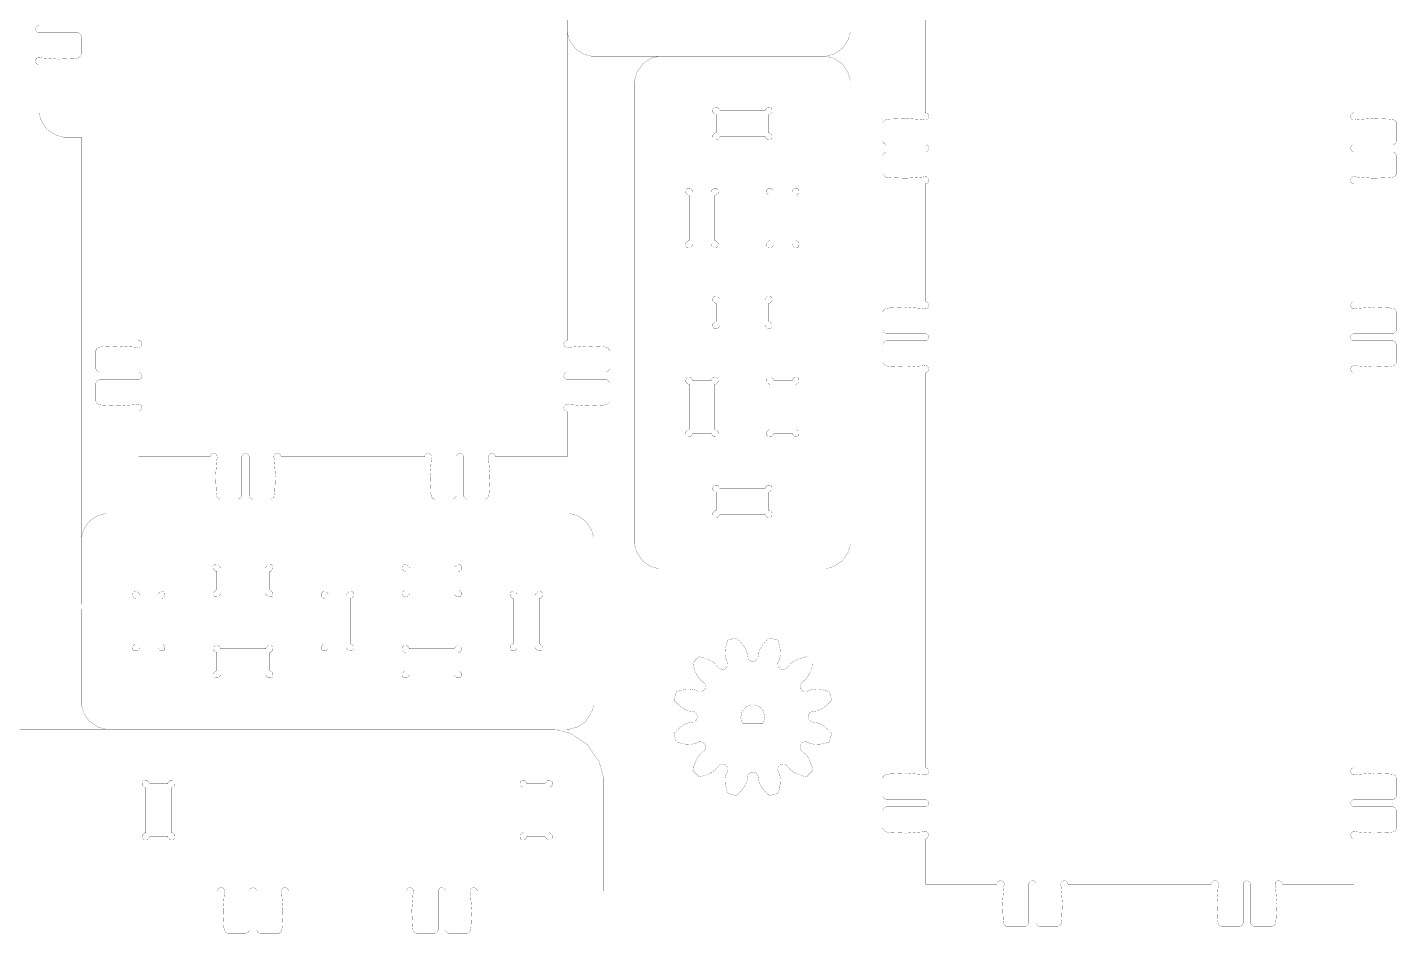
# Model space of a CAD drawing. Extents: x 0.1 to 11.9, y 0.1 to 11.9.
# Drawn here: x 5.56 to 11.91, y 0.1 to 4.3 of the extents above; entities that cross this region are included whole.
import ezdxf

# ---------------------------------------------------------------- set-up
doc = ezdxf.new("R2010")
doc.units = 0
doc.layers.get('0').update_dxf_attribs({"linetype": 'CONTINUOUS'})

msp = doc.modelspace()

# ---------------------------------------------------------------- linework, layer by layer
at = {"color": 1}
for points, const_width in [([(7.06586, 7.17264), (7.06586, 2.30496)], 0.00084), ([(10.7139, 7.17165), (10.7139, 0.325142)], 0.00084), ([(6.07178, 6.63325), (6.07178, 2.84429)], 0.00084), ([(8.05994, 6.63325), (8.05994, 2.84429)], 0.00084), ([(9.71978, 6.63226), (9.71978, 3.89903)], 0.00084), ([(11.708, 6.63226), (11.708, 3.89903)], 0.00084), ([(9.37244, 4.28651), (9.37244, 6.41151)], 0.00084), ([(5.61117, 4.27001), (5.60801, 4.27001), (5.59858, 4.27528), (5.5944, 4.28678), (5.59858, 4.29829), (5.60801, 4.3035), (5.61117, 4.3035)], 0.00084), ([(5.78836, 4.27001), (5.61117, 4.27001)], 0.00084), ([(5.78836, 4.27001), (5.79183, 4.27001), (5.80225, 4.26426), (5.808, 4.25385), (5.808, 4.25032)], 0.00084), ([(8.05994, 4.28651), (8.05994, 4.27436), (8.06976, 4.2379), (8.09657, 4.19814), (8.13629, 4.17139), (8.17275, 4.16151), (8.18494, 4.16151)], 0.00084), ([(9.24744, 4.16151), (9.2596, 4.16151), (9.29611, 4.17139), (9.33583, 4.19814), (9.36263, 4.2379), (9.37244, 4.27436), (9.37244, 4.28651)], 0.00084), ([(5.808, 4.17285), (5.808, 4.25032)], 0.00084), ([(5.61117, 4.1224), (5.60801, 4.1224), (5.59858, 4.12765), (5.5944, 4.13917), (5.59858, 4.15067), (5.60801, 4.15587), (5.61117, 4.15587)], 0.00084), ([(5.7909, 4.15332), (5.77599, 4.15136), (5.70096, 4.14806), (5.62603, 4.15349), (5.61117, 4.15587)], 0.00084), ([(5.808, 4.17285), (5.808, 4.16965), (5.80311, 4.15989), (5.79335, 4.15365), (5.7909, 4.15332)], 0.00084), ([(9.24744, 4.16151), (8.18494, 4.16151)], 0.00084), ([(8.49744, 4.16151), (8.48525, 4.16151), (8.44879, 4.15175), (8.40907, 4.12494), (8.38226, 4.08524), (8.37244, 4.04872), (8.37244, 4.03651)], 0.00084), ([(9.37244, 4.03651), (9.37244, 4.04872), (9.36263, 4.08524), (9.33583, 4.12494), (9.29611, 4.15175), (9.2596, 4.16151), (9.24744, 4.16151)], 0.00084), ([(5.61117, 4.1224), (5.61117, 3.91174)], 0.00084), ([(8.37244, 1.91151), (8.37244, 4.03651)], 0.00084), ([(9.37244, 1.91151), (9.37244, 4.03651)], 0.00084), ([(5.73617, 3.78674), (5.72396, 3.78674), (5.6875, 3.7966), (5.64779, 3.82335), (5.62099, 3.86312), (5.61117, 3.89958), (5.61117, 3.91174)], 0.00084), ([(8.76714, 3.90858), (8.76714, 3.91249), (8.75678, 3.92404), (8.74121, 3.92307), (8.73861, 3.92042), (8.73594, 3.91781), (8.73497, 3.90218), (8.74653, 3.89182), (8.75043, 3.89182)], 0.00084), ([(8.75043, 3.89182), (8.75043, 3.80621)], 0.00084), ([(8.97781, 3.90858), (8.76714, 3.90858)], 0.00084), ([(8.99451, 3.89182), (8.99838, 3.89182), (9.00993, 3.90218), (9.00896, 3.91781), (9.00635, 3.92042), (9.00369, 3.92307), (8.98813, 3.92404), (8.97781, 3.91249), (8.97781, 3.90858)], 0.00084), ([(8.99451, 3.89182), (8.99451, 3.80621)], 0.00084), ([(9.71978, 3.86556), (9.70486, 3.86794), (9.62993, 3.87337), (9.5549, 3.87007), (9.53999, 3.86806)], 0.00084), ([(9.71978, 3.86556), (9.72288, 3.86556), (9.73232, 3.87082), (9.73649, 3.88232), (9.73232, 3.89382), (9.72288, 3.89903), (9.71978, 3.89903)], 0.00084), ([(11.708, 3.86556), (11.7048, 3.86556), (11.6954, 3.87082), (11.6912, 3.88232), (11.6954, 3.89382), (11.7048, 3.89903), (11.708, 3.89903)], 0.00084), ([(11.708, 3.86556), (11.7228, 3.86794), (11.7977, 3.87337), (11.8727, 3.87007), (11.8877, 3.86806)], 0.00084), ([(9.53999, 3.86806), (9.53754, 3.86774), (9.52778, 3.86154), (9.52289, 3.85183), (9.52289, 3.84858)], 0.00084), ([(9.52289, 3.77106), (9.52289, 3.84858)], 0.00084), ([(11.8877, 3.86806), (11.8901, 3.86774), (11.8999, 3.86154), (11.9048, 3.85183), (11.9048, 3.84858)], 0.00084), ([(11.9048, 3.77106), (11.9048, 3.84858)], 0.00084), ([(5.73617, 3.78674), (5.808, 3.78674)], 0.00084), ([(5.808, 1.62153), (5.808, 3.78674)], 0.00084), ([(8.75043, 3.80621), (8.74653, 3.80621), (8.73497, 3.7959), (8.73594, 3.78028), (8.73861, 3.77761), (8.74121, 3.77501), (8.75678, 3.77403), (8.76714, 3.7856), (8.76714, 3.78944)], 0.00084), ([(8.97781, 3.78944), (8.76714, 3.78944)], 0.00084), ([(8.97781, 3.78944), (8.97781, 3.7856), (8.98813, 3.77403), (9.00369, 3.77501), (9.00635, 3.77761), (9.00896, 3.78028), (9.00993, 3.7959), (8.99838, 3.80621), (8.99451, 3.80621)], 0.00084), ([(9.52289, 3.77106), (9.52289, 3.76758), (9.52865, 3.75717), (9.53907, 3.75142), (9.54258, 3.75142)], 0.00084), ([(9.71978, 3.75142), (9.54258, 3.75142)], 0.00084), ([(9.71978, 3.71793), (9.72288, 3.71793), (9.73226, 3.72319), (9.73643, 3.73469), (9.73226, 3.74621), (9.72288, 3.75142), (9.71978, 3.75142)], 0.00084), ([(11.708, 3.71793), (11.7048, 3.71793), (11.6954, 3.72319), (11.6912, 3.73469), (11.6954, 3.74621), (11.7048, 3.75142), (11.708, 3.75142)], 0.00084), ([(11.708, 3.75142), (11.8851, 3.75142)], 0.00084), ([(11.9048, 3.77106), (11.9048, 3.76758), (11.899, 3.75717), (11.8886, 3.75142), (11.8851, 3.75142)], 0.00084), ([(9.54258, 3.71793), (9.53907, 3.71793), (9.52865, 3.71218), (9.52289, 3.70176), (9.52289, 3.69824)], 0.00084), ([(9.52289, 3.69824), (9.52289, 3.62076)], 0.00084), ([(9.71978, 3.71793), (9.54258, 3.71793)], 0.00084), ([(11.708, 3.71793), (11.8851, 3.71793)], 0.00084), ([(11.8851, 3.71793), (11.8886, 3.71793), (11.899, 3.71218), (11.9048, 3.70176), (11.9048, 3.69824)], 0.00084), ([(11.9048, 3.69824), (11.9048, 3.62076)], 0.00084), ([(9.52289, 3.62076), (9.52289, 3.61757), (9.52778, 3.60781), (9.53754, 3.60157), (9.53999, 3.60124)], 0.00084), ([(11.9048, 3.62076), (11.9048, 3.61757), (11.8999, 3.60781), (11.8901, 3.60157), (11.8877, 3.60124)], 0.00084), ([(9.53999, 3.60124), (9.5549, 3.59928), (9.62993, 3.59597), (9.70486, 3.60135), (9.71978, 3.60374)], 0.00084), ([(9.71978, 3.57026), (9.72288, 3.57026), (9.73226, 3.57553), (9.73643, 3.58703), (9.73226, 3.59853), (9.72288, 3.60374), (9.71978, 3.60374)], 0.00084), ([(9.71978, 3.57026), (9.71978, 3.02403)], 0.00084), ([(11.708, 3.57026), (11.7048, 3.57026), (11.6954, 3.57553), (11.6912, 3.58703), (11.6954, 3.59853), (11.7048, 3.60374), (11.708, 3.60374)], 0.00084), ([(11.8877, 3.60124), (11.8727, 3.59928), (11.7977, 3.59597), (11.7228, 3.60135), (11.708, 3.60374)], 0.00084), ([(11.708, 3.57026), (11.708, 3.02403)], 0.00084), ([(8.64214, 3.53358), (8.64214, 3.53749), (8.63178, 3.54904), (8.61621, 3.54807), (8.61361, 3.54542), (8.61094, 3.54281), (8.60997, 3.52718), (8.62153, 3.51682), (8.62543, 3.51682)], 0.00084), ([(8.62543, 3.51682), (8.62543, 3.30621)], 0.00084), ([(8.64214, 3.53358), (8.72781, 3.53358)], 0.00084), ([(8.74451, 3.51682), (8.74838, 3.51682), (8.75993, 3.52718), (8.75896, 3.54281), (8.75635, 3.54542), (8.75369, 3.54807), (8.73813, 3.54904), (8.72781, 3.53749), (8.72781, 3.53358)], 0.00084), ([(8.74451, 3.51682), (8.74451, 3.30621)], 0.00084), ([(9.01714, 3.53358), (9.01714, 3.53749), (9.00678, 3.54904), (8.99121, 3.54807), (8.98861, 3.54542), (8.98594, 3.54281), (8.98497, 3.52718), (8.99653, 3.51682), (9.00043, 3.51682)], 0.00084), ([(9.00043, 3.51682), (9.00043, 3.30621)], 0.00084), ([(9.01714, 3.53358), (9.10281, 3.53358)], 0.00084), ([(9.11951, 3.51682), (9.12338, 3.51682), (9.13493, 3.52718), (9.13396, 3.54281), (9.13135, 3.54542), (9.12869, 3.54807), (9.11313, 3.54904), (9.10281, 3.53749), (9.10281, 3.53358)], 0.00084), ([(9.11951, 3.51682), (9.11951, 3.30621)], 0.00084), ([(8.62543, 3.30621), (8.62153, 3.30621), (8.60997, 3.2959), (8.61094, 3.28028), (8.61361, 3.27761), (8.61621, 3.27501), (8.63178, 3.27403), (8.64214, 3.2856), (8.64214, 3.28944)], 0.00084), ([(8.72781, 3.28944), (8.72781, 3.2856), (8.73813, 3.27403), (8.75369, 3.27501), (8.75635, 3.27761), (8.75896, 3.28028), (8.75993, 3.2959), (8.74838, 3.30621), (8.74451, 3.30621)], 0.00084), ([(9.00043, 3.30621), (8.99653, 3.30621), (8.98497, 3.2959), (8.98594, 3.28028), (8.98861, 3.27761), (8.99121, 3.27501), (9.00678, 3.27403), (9.01714, 3.2856), (9.01714, 3.28944)], 0.00084), ([(9.10281, 3.28944), (9.10281, 3.2856), (9.11313, 3.27403), (9.12869, 3.27501), (9.13135, 3.27761), (9.13396, 3.28028), (9.13493, 3.2959), (9.12338, 3.30621), (9.11951, 3.30621)], 0.00084), ([(8.64214, 3.28944), (8.72781, 3.28944)], 0.00084), ([(9.01714, 3.28944), (9.10281, 3.28944)], 0.00084), ([(8.76714, 3.03358), (8.76714, 3.03749), (8.75678, 3.04904), (8.74121, 3.04807), (8.73861, 3.04542), (8.73594, 3.04281), (8.73497, 3.02718), (8.74653, 3.01682), (8.75043, 3.01682)], 0.00084), ([(8.99451, 3.01682), (8.99838, 3.01682), (9.00993, 3.02718), (9.00896, 3.04281), (9.00635, 3.04542), (9.00369, 3.04807), (8.98813, 3.04904), (8.97781, 3.03749), (8.97781, 3.03358)], 0.00084), ([(8.75043, 3.01682), (8.75043, 2.93121)], 0.00084), ([(8.97781, 3.03358), (8.76714, 3.03358)], 0.00084), ([(8.99451, 3.01682), (8.99451, 2.93121)], 0.00084), ([(9.53999, 2.99306), (9.53754, 2.99274), (9.52778, 2.98654), (9.52289, 2.97683), (9.52289, 2.97358)], 0.00084), ([(9.71978, 2.99056), (9.70486, 2.99294), (9.62993, 2.99837), (9.5549, 2.99507), (9.53999, 2.99306)], 0.00084), ([(9.71978, 2.99056), (9.72288, 2.99056), (9.73232, 2.99582), (9.73649, 3.00732), (9.73232, 3.01882), (9.72288, 3.02403), (9.71978, 3.02403)], 0.00084), ([(11.708, 2.99056), (11.7048, 2.99056), (11.6954, 2.99582), (11.6912, 3.00732), (11.6954, 3.01882), (11.7048, 3.02403), (11.708, 3.02403)], 0.00084), ([(11.708, 2.99056), (11.7228, 2.99294), (11.7977, 2.99837), (11.8727, 2.99507), (11.8877, 2.99306)], 0.00084), ([(11.8877, 2.99306), (11.8901, 2.99274), (11.8999, 2.98654), (11.9048, 2.97683), (11.9048, 2.97358)], 0.00084), ([(8.75043, 2.93121), (8.74653, 2.93121), (8.73497, 2.9209), (8.73594, 2.90528), (8.73861, 2.90261), (8.74121, 2.90001), (8.75678, 2.89903), (8.76714, 2.9106), (8.76714, 2.91444)], 0.00084), ([(8.97781, 2.91444), (8.97781, 2.9106), (8.98813, 2.89903), (9.00369, 2.90001), (9.00635, 2.90261), (9.00896, 2.90528), (9.00993, 2.9209), (8.99838, 2.93121), (8.99451, 2.93121)], 0.00084), ([(9.52289, 2.89606), (9.52289, 2.97358)], 0.00084), ([(11.9048, 2.89606), (11.9048, 2.97358)], 0.00084), ([(8.97781, 2.91444), (8.76714, 2.91444)], 0.00084), ([(9.52289, 2.89606), (9.52289, 2.89258), (9.52865, 2.88217), (9.53907, 2.87642), (9.54258, 2.87642)], 0.00084), ([(9.71978, 2.87642), (9.54258, 2.87642)], 0.00084), ([(9.71978, 2.84293), (9.72288, 2.84293), (9.73226, 2.84819), (9.73643, 2.85969), (9.73226, 2.87121), (9.72288, 2.87642), (9.71978, 2.87642)], 0.00084), ([(11.708, 2.84293), (11.7048, 2.84293), (11.6954, 2.84819), (11.6912, 2.85969), (11.6954, 2.87121), (11.7048, 2.87642), (11.708, 2.87642)], 0.00084), ([(11.708, 2.87642), (11.8851, 2.87642)], 0.00084), ([(11.9048, 2.89606), (11.9048, 2.89258), (11.899, 2.88217), (11.8886, 2.87642), (11.8851, 2.87642)], 0.00084), ([(5.87494, 2.79383), (5.87494, 2.7971), (5.87983, 2.80686), (5.8896, 2.81304), (5.89204, 2.81338)], 0.00084), ([(5.87494, 2.71636), (5.87494, 2.79383)], 0.00084), ([(5.89204, 2.81338), (5.90696, 2.81538), (5.98199, 2.81868), (6.05692, 2.81326), (6.07178, 2.81082)], 0.00084), ([(6.07178, 2.84429), (6.07487, 2.84429), (6.08425, 2.83908), (6.08843, 2.82758), (6.08425, 2.81614), (6.07487, 2.81087), (6.07178, 2.81082)], 0.00084), ([(8.05994, 2.84429), (8.05681, 2.84429), (8.04742, 2.83908), (8.04324, 2.82758), (8.04742, 2.81614), (8.05681, 2.81087), (8.05994, 2.81082)], 0.00084), ([(8.23975, 2.81338), (8.22478, 2.81538), (8.14974, 2.81868), (8.07482, 2.81326), (8.05994, 2.81082)], 0.00084), ([(8.25683, 2.79383), (8.25683, 2.7971), (8.25196, 2.80686), (8.24219, 2.81304), (8.23975, 2.81338)], 0.00084), ([(8.25683, 2.71636), (8.25683, 2.79383)], 0.00084), ([(9.54258, 2.84293), (9.53907, 2.84293), (9.52865, 2.83718), (9.52289, 2.82676), (9.52289, 2.82324)], 0.00084), ([(9.52289, 2.82324), (9.52289, 2.74576)], 0.00084), ([(9.71978, 2.84293), (9.54258, 2.84293)], 0.00084), ([(11.708, 2.84293), (11.8851, 2.84293)], 0.00084), ([(11.8851, 2.84293), (11.8886, 2.84293), (11.899, 2.83718), (11.9048, 2.82676), (11.9048, 2.82324)], 0.00084), ([(11.9048, 2.82324), (11.9048, 2.74576)], 0.00084), ([(9.52289, 2.74576), (9.52289, 2.74257), (9.52778, 2.73281), (9.53754, 2.72657), (9.53999, 2.72624)], 0.00084), ([(11.9048, 2.74576), (11.9048, 2.74257), (11.8999, 2.73281), (11.8901, 2.72657), (11.8877, 2.72624)], 0.00084), ([(5.89464, 2.69667), (5.89111, 2.69667), (5.88069, 2.70247), (5.87494, 2.71289), (5.87494, 2.71636)], 0.00084), ([(6.07178, 2.69667), (5.89464, 2.69667)], 0.00084), ([(6.07178, 2.69667), (6.07487, 2.69667), (6.08425, 2.69146), (6.08843, 2.67996), (6.08425, 2.66846), (6.07487, 2.66319), (6.07178, 2.66319)], 0.00084), ([(8.05994, 2.69667), (8.05681, 2.69667), (8.04742, 2.69146), (8.04324, 2.67996), (8.04742, 2.66846), (8.05681, 2.66319), (8.05994, 2.66319)], 0.00084), ([(8.05994, 2.69667), (8.23714, 2.69667)], 0.00084), ([(8.23714, 2.69667), (8.24061, 2.69667), (8.25103, 2.70247), (8.25683, 2.71289), (8.25683, 2.71636)], 0.00084), ([(8.64214, 2.65858), (8.64214, 2.66249), (8.63178, 2.67404), (8.61621, 2.67307), (8.61361, 2.67042), (8.61094, 2.66781), (8.60997, 2.65218), (8.62153, 2.64182), (8.62543, 2.64182)], 0.00084), ([(8.74451, 2.64182), (8.74838, 2.64182), (8.75993, 2.65218), (8.75896, 2.66781), (8.75635, 2.67042), (8.75369, 2.67307), (8.73813, 2.67404), (8.72781, 2.66249), (8.72781, 2.65858)], 0.00084), ([(9.01714, 2.65858), (9.01714, 2.66249), (9.00678, 2.67404), (8.99121, 2.67307), (8.98861, 2.67042), (8.98594, 2.66781), (8.98497, 2.65218), (8.99653, 2.64182), (9.00043, 2.64182)], 0.00084), ([(9.11951, 2.64182), (9.12338, 2.64182), (9.13493, 2.65218), (9.13396, 2.66781), (9.13135, 2.67042), (9.12869, 2.67307), (9.11313, 2.67404), (9.10281, 2.66249), (9.10281, 2.65858)], 0.00084), ([(9.53999, 2.72624), (9.5549, 2.72428), (9.62993, 2.72097), (9.70486, 2.72635), (9.71978, 2.72874)], 0.00084), ([(9.71978, 2.69526), (9.72288, 2.69526), (9.73226, 2.70053), (9.73643, 2.71203), (9.73226, 2.72353), (9.72288, 2.72874), (9.71978, 2.72874)], 0.00084), ([(9.71978, 2.69526), (9.71978, 0.864529)], 0.00084), ([(11.708, 2.69526), (11.7048, 2.69526), (11.6954, 2.70053), (11.6912, 2.71203), (11.6954, 2.72353), (11.7048, 2.72874), (11.708, 2.72874)], 0.00084), ([(11.8877, 2.72624), (11.8727, 2.72428), (11.7977, 2.72097), (11.7228, 2.72635), (11.708, 2.72874)], 0.00084), ([(11.708, 2.69526), (11.708, 0.864529)], 0.00084), ([(5.87494, 2.6435), (5.87494, 2.64703), (5.88069, 2.65744), (5.89111, 2.66319), (5.89464, 2.66319)], 0.00084), ([(5.87494, 2.6435), (5.87494, 2.56603)], 0.00084), ([(6.07178, 2.66319), (5.89464, 2.66319)], 0.00084), ([(8.05994, 2.66319), (8.23714, 2.66319)], 0.00084), ([(8.25683, 2.6435), (8.25683, 2.64703), (8.25103, 2.65744), (8.24061, 2.66319), (8.23714, 2.66319)], 0.00084), ([(8.25683, 2.6435), (8.25683, 2.56603)], 0.00084), ([(8.62543, 2.64182), (8.62543, 2.43121)], 0.00084), ([(8.64214, 2.65858), (8.72781, 2.65858)], 0.00084), ([(8.74451, 2.64182), (8.74451, 2.43121)], 0.00084), ([(9.00043, 2.64182), (9.00043, 2.43121)], 0.00084), ([(9.01714, 2.65858), (9.10281, 2.65858)], 0.00084), ([(9.11951, 2.64182), (9.11951, 2.43121)], 0.00084), ([(5.89204, 2.54656), (5.8896, 2.54688), (5.87983, 2.55306), (5.87494, 2.56282), (5.87494, 2.56603)], 0.00084), ([(6.07178, 2.54904), (6.05692, 2.54665), (5.98199, 2.54124), (5.90696, 2.5446), (5.89204, 2.54656)], 0.00084), ([(6.07178, 2.54904), (6.07487, 2.54904), (6.08425, 2.54383), (6.08843, 2.53233), (6.08425, 2.52083), (6.07487, 2.51557), (6.07178, 2.51557)], 0.00084), ([(8.05994, 2.54904), (8.05681, 2.54904), (8.04742, 2.54383), (8.04324, 2.53233), (8.04742, 2.52083), (8.05681, 2.51557), (8.05994, 2.51557)], 0.00084), ([(8.05994, 2.54904), (8.07482, 2.54665), (8.14974, 2.54124), (8.22478, 2.5446), (8.23975, 2.54656)], 0.00084), ([(8.23975, 2.54656), (8.24219, 2.54688), (8.25196, 2.55306), (8.25683, 2.56282), (8.25683, 2.56603)], 0.00084), ([(6.07178, 2.51557), (6.07178, 2.30496)], 0.00084), ([(8.05994, 2.51557), (8.05994, 2.30496)], 0.00084), ([(8.62543, 2.43121), (8.62153, 2.43121), (8.60997, 2.4209), (8.61094, 2.40528), (8.61361, 2.40261), (8.61621, 2.40001), (8.63178, 2.39903), (8.64214, 2.4106), (8.64214, 2.41444)], 0.00084), ([(8.64214, 2.41444), (8.72781, 2.41444)], 0.00084), ([(8.72781, 2.41444), (8.72781, 2.4106), (8.73813, 2.39903), (8.75369, 2.40001), (8.75635, 2.40261), (8.75896, 2.40528), (8.75993, 2.4209), (8.74838, 2.43121), (8.74451, 2.43121)], 0.00084), ([(9.00043, 2.43121), (8.99653, 2.43121), (8.98497, 2.4209), (8.98594, 2.40528), (8.98861, 2.40261), (8.99121, 2.40001), (9.00678, 2.39903), (9.01714, 2.4106), (9.01714, 2.41444)], 0.00084), ([(9.01714, 2.41444), (9.10281, 2.41444)], 0.00084), ([(9.10281, 2.41444), (9.10281, 2.4106), (9.11313, 2.39903), (9.12869, 2.40001), (9.13135, 2.40261), (9.13396, 2.40528), (9.13493, 2.4209), (9.12338, 2.43121), (9.11951, 2.43121)], 0.00084), ([(6.40446, 2.30496), (6.07178, 2.30496)], 0.00084), ([(6.40446, 2.30496), (6.40446, 2.30811), (6.40967, 2.31749), (6.42117, 2.32167), (6.43267, 2.31749), (6.43793, 2.30811), (6.43793, 2.30496)], 0.00084), ([(6.43544, 2.12517), (6.43343, 2.14014), (6.43007, 2.21517), (6.43549, 2.2901), (6.43793, 2.30496)], 0.00084), ([(6.55208, 2.30496), (6.55208, 2.30811), (6.55735, 2.31749), (6.56879, 2.32167), (6.58029, 2.31749), (6.58556, 2.30811), (6.58556, 2.30496)], 0.00084), ([(6.55208, 2.30496), (6.55208, 2.12776)], 0.00084), ([(6.58556, 2.30496), (6.58556, 2.12776)], 0.00084), ([(6.69976, 2.30496), (6.69976, 2.30811), (6.70497, 2.31749), (6.71647, 2.32167), (6.72792, 2.31749), (6.73318, 2.30811), (6.73318, 2.30496)], 0.00084), ([(6.69976, 2.30496), (6.70215, 2.2901), (6.70751, 2.21517), (6.70421, 2.14014), (6.70226, 2.12517)], 0.00084), ([(7.06586, 2.30496), (6.73318, 2.30496)], 0.00084), ([(7.06586, 2.30496), (7.39854, 2.30496)], 0.00084), ([(7.43201, 2.30496), (7.43201, 2.30811), (7.42676, 2.31749), (7.41525, 2.32167), (7.40375, 2.31749), (7.39854, 2.30811), (7.39854, 2.30496)], 0.00084), ([(7.43201, 2.30496), (7.42964, 2.2901), (7.42421, 2.21517), (7.42751, 2.14014), (7.42953, 2.12517)], 0.00084), ([(7.57964, 2.30496), (7.57964, 2.30811), (7.57437, 2.31749), (7.56287, 2.32167), (7.55143, 2.31749), (7.54617, 2.30811), (7.54617, 2.30496)], 0.00084), ([(7.54617, 2.30496), (7.54617, 2.12776)], 0.00084), ([(7.57964, 2.30496), (7.57964, 2.12776)], 0.00084), ([(7.72732, 2.30496), (7.72726, 2.30811), (7.722, 2.31749), (7.71056, 2.32167), (7.69906, 2.31749), (7.69385, 2.30811), (7.69385, 2.30496)], 0.00084), ([(7.69635, 2.12517), (7.69829, 2.14014), (7.70161, 2.21517), (7.69624, 2.2901), (7.69385, 2.30496)], 0.00084), ([(7.72732, 2.30496), (8.05994, 2.30496)], 0.00084), ([(8.76714, 2.15858), (8.76714, 2.16249), (8.75678, 2.17404), (8.74121, 2.17307), (8.73861, 2.17042), (8.73594, 2.16781), (8.73497, 2.15218), (8.74653, 2.14182), (8.75043, 2.14182)], 0.00084), ([(8.97781, 2.15858), (8.76714, 2.15858)], 0.00084), ([(8.99451, 2.14182), (8.99838, 2.14182), (9.00993, 2.15218), (9.00896, 2.16781), (9.00635, 2.17042), (9.00369, 2.17307), (8.98813, 2.17404), (8.97781, 2.16249), (8.97781, 2.15858)], 0.00084), ([(6.45492, 2.10807), (6.45167, 2.10807), (6.44194, 2.11296), (6.43576, 2.12272), (6.43544, 2.12517)], 0.00084), ([(6.53244, 2.10807), (6.45492, 2.10807)], 0.00084), ([(6.55208, 2.12776), (6.55208, 2.12429), (6.54633, 2.11388), (6.53592, 2.10807), (6.53244, 2.10807)], 0.00084), ([(6.60525, 2.10807), (6.60172, 2.10807), (6.59131, 2.11388), (6.58556, 2.12429), (6.58556, 2.12776)], 0.00084), ([(6.60525, 2.10807), (6.68272, 2.10807)], 0.00084), ([(6.70226, 2.12517), (6.70193, 2.12272), (6.69569, 2.11296), (6.68593, 2.10807), (6.68272, 2.10807)], 0.00084), ([(7.42953, 2.12517), (7.42985, 2.12272), (7.43604, 2.11296), (7.44581, 2.10807), (7.44906, 2.10807)], 0.00084), ([(7.52653, 2.10807), (7.44906, 2.10807)], 0.00084), ([(7.52653, 2.10807), (7.53, 2.10807), (7.54042, 2.11388), (7.54617, 2.12429), (7.54617, 2.12776)], 0.00084), ([(7.57964, 2.12776), (7.57964, 2.12429), (7.58539, 2.11388), (7.59581, 2.10807), (7.59933, 2.10807)], 0.00084), ([(7.59933, 2.10807), (7.67681, 2.10807)], 0.00084), ([(7.67681, 2.10807), (7.68001, 2.10807), (7.68978, 2.11296), (7.69601, 2.12272), (7.69635, 2.12517)], 0.00084), ([(8.75043, 2.14182), (8.75043, 2.05621)], 0.00084), ([(8.99451, 2.14182), (8.99451, 2.05621)], 0.00084), ([(5.933, 2.04297), (5.92079, 2.04297), (5.88433, 2.03315), (5.84462, 2.00635), (5.81782, 1.96664), (5.808, 1.93018), (5.808, 1.91797)], 0.00084), ([(8.058, 2.04297), (5.933, 2.04297)], 0.00084), ([(8.183, 1.91797), (8.183, 1.93018), (8.17318, 1.96664), (8.14638, 2.00635), (8.10667, 2.03315), (8.07015, 2.04297), (8.058, 2.04297)], 0.00084), ([(8.75043, 2.05621), (8.74653, 2.05621), (8.73497, 2.0459), (8.73594, 2.03028), (8.73861, 2.02761), (8.74121, 2.02501), (8.75678, 2.02403), (8.76714, 2.0356), (8.76714, 2.03944)], 0.00084), ([(8.97781, 2.03944), (8.76714, 2.03944)], 0.00084), ([(8.97781, 2.03944), (8.97781, 2.0356), (8.98813, 2.02403), (9.00369, 2.02501), (9.00635, 2.02761), (9.00896, 2.03028), (9.00993, 2.0459), (8.99838, 2.05621), (8.99451, 2.05621)], 0.00084), ([(8.183, 1.16797), (8.183, 1.91797)], 0.00084), ([(8.37244, 1.91151), (8.37244, 1.89936), (8.38226, 1.8629), (8.40907, 1.82314), (8.44879, 1.79639), (8.48525, 1.78651), (8.49744, 1.78651)], 0.00084), ([(9.24744, 1.78651), (9.2596, 1.78651), (9.29611, 1.79639), (9.33583, 1.82314), (9.36263, 1.8629), (9.37244, 1.89936), (9.37244, 1.91151)], 0.00084), ([(6.45269, 1.79004), (6.45269, 1.79394), (6.44233, 1.8055), (6.42676, 1.80453), (6.42415, 1.80186), (6.4215, 1.79926), (6.42051, 1.78364), (6.43207, 1.77328), (6.43599, 1.77328)], 0.00084), ([(6.45269, 1.79004), (6.66336, 1.79004)], 0.00084), ([(6.68007, 1.77328), (6.68392, 1.77328), (6.69547, 1.78364), (6.6945, 1.79926), (6.69189, 1.80186), (6.68924, 1.80453), (6.67367, 1.8055), (6.66336, 1.79394), (6.66336, 1.79004)], 0.00084), ([(7.32769, 1.79004), (7.32769, 1.79394), (7.31733, 1.8055), (7.30176, 1.80453), (7.29915, 1.80186), (7.2965, 1.79926), (7.29551, 1.78364), (7.30707, 1.77328), (7.31099, 1.77328)], 0.00084), ([(7.32769, 1.79004), (7.53836, 1.79004)], 0.00084), ([(7.55507, 1.77328), (7.55892, 1.77328), (7.57047, 1.78364), (7.5695, 1.79926), (7.56689, 1.80186), (7.56424, 1.80453), (7.54867, 1.8055), (7.53836, 1.79394), (7.53836, 1.79004)], 0.00084), ([(8.49744, 1.78651), (9.24744, 1.78651)], 0.00084), ([(6.43599, 1.68767), (6.43599, 1.77328)], 0.00084), ([(6.68007, 1.68767), (6.68007, 1.77328)], 0.00084), ([(7.31099, 1.68767), (7.31099, 1.77328)], 0.00084), ([(7.55507, 1.68767), (7.55507, 1.77328)], 0.00084), ([(6.07769, 1.66504), (6.07769, 1.66894), (6.06733, 1.6805), (6.05176, 1.67953), (6.04915, 1.67686), (6.0465, 1.67426), (6.04551, 1.65864), (6.05707, 1.64828), (6.06099, 1.64828)], 0.00084), ([(6.07769, 1.66504), (6.16336, 1.66504)], 0.00084), ([(6.18007, 1.64828), (6.18392, 1.64828), (6.19547, 1.65864), (6.1945, 1.67426), (6.19189, 1.67686), (6.18924, 1.67953), (6.17367, 1.6805), (6.16336, 1.66894), (6.16336, 1.66504)], 0.00084), ([(6.43599, 1.68767), (6.43207, 1.68767), (6.42051, 1.67736), (6.4215, 1.66174), (6.42415, 1.65907), (6.42676, 1.65647), (6.44233, 1.65549), (6.45269, 1.66704), (6.45269, 1.6709)], 0.00084), ([(6.45269, 1.6709), (6.66336, 1.6709)], 0.00084), ([(6.66336, 1.6709), (6.66336, 1.66704), (6.67367, 1.65549), (6.68924, 1.65647), (6.69189, 1.65907), (6.6945, 1.66174), (6.69547, 1.67736), (6.68392, 1.68767), (6.68007, 1.68767)], 0.00084), ([(6.95269, 1.66504), (6.95269, 1.66894), (6.94233, 1.6805), (6.92676, 1.67953), (6.92415, 1.67686), (6.9215, 1.67426), (6.92051, 1.65864), (6.93207, 1.64828), (6.93599, 1.64828)], 0.00084), ([(6.95269, 1.66504), (7.03836, 1.66504)], 0.00084), ([(7.05507, 1.64828), (7.05892, 1.64828), (7.07047, 1.65864), (7.0695, 1.67426), (7.06689, 1.67686), (7.06424, 1.67953), (7.04867, 1.6805), (7.03836, 1.66894), (7.03836, 1.66504)], 0.00084), ([(7.31099, 1.68767), (7.30707, 1.68767), (7.29551, 1.67736), (7.2965, 1.66174), (7.29915, 1.65907), (7.30176, 1.65647), (7.31733, 1.65549), (7.32769, 1.66704), (7.32769, 1.6709)], 0.00084), ([(7.32769, 1.6709), (7.53836, 1.6709)], 0.00084), ([(7.53836, 1.6709), (7.53836, 1.66704), (7.54867, 1.65549), (7.56424, 1.65647), (7.56689, 1.65907), (7.5695, 1.66174), (7.57047, 1.67736), (7.55892, 1.68767), (7.55507, 1.68767)], 0.00084), ([(7.82769, 1.66504), (7.82769, 1.66894), (7.81733, 1.6805), (7.80176, 1.67953), (7.79915, 1.67686), (7.7965, 1.67426), (7.79551, 1.65864), (7.80707, 1.64828), (7.81099, 1.64828)], 0.00084), ([(7.82769, 1.66504), (7.91336, 1.66504)], 0.00084), ([(7.93007, 1.64828), (7.93392, 1.64828), (7.94547, 1.65864), (7.9445, 1.67426), (7.94189, 1.67686), (7.93924, 1.67953), (7.92367, 1.6805), (7.91336, 1.66894), (7.91336, 1.66504)], 0.00084), ([(5.808, 1.62153), (5.36117, 1.62153)], 0.00084), ([(5.808, 1.16797), (5.808, 1.59928)], 0.00084), ([(6.06099, 1.64828), (6.06099, 1.43767)], 0.00084), ([(6.18007, 1.64828), (6.18007, 1.43767)], 0.00084), ([(6.93599, 1.64828), (6.93599, 1.43767)], 0.00084), ([(7.05507, 1.64828), (7.05507, 1.43767)], 0.00084), ([(7.81099, 1.64828), (7.81099, 1.43767)], 0.00084), ([(7.93007, 1.64828), (7.93007, 1.43767)], 0.00084), ([(8.84403, 1.46593), (8.84065, 1.46522), (8.80757, 1.45638), (8.80431, 1.45529)], 0.000787), ([(8.89621, 1.37809), (8.89393, 1.39626), (8.88715, 1.4139), (8.87403, 1.43463), (8.85742, 1.45356), (8.84403, 1.46593)], 0.000787), ([(8.94504, 1.37809), (8.94732, 1.39626), (8.95415, 1.4139), (8.96729, 1.43463), (8.98389, 1.45356), (8.99729, 1.46593)], 0.000787), ([(9.037, 1.45529), (9.03375, 1.45638), (9.0006, 1.46522), (8.99729, 1.46593)], 0.000787), ([(6.06099, 1.43767), (6.05707, 1.43767), (6.04551, 1.42736), (6.0465, 1.41174), (6.04915, 1.40907), (6.05176, 1.40647), (6.06733, 1.40549), (6.07769, 1.41704), (6.07769, 1.4209)], 0.00084), ([(6.07769, 1.4209), (6.16336, 1.4209)], 0.00084), ([(6.16336, 1.4209), (6.16336, 1.41704), (6.17367, 1.40549), (6.18924, 1.40647), (6.19189, 1.40907), (6.1945, 1.41174), (6.19547, 1.42736), (6.18392, 1.43767), (6.18007, 1.43767)], 0.00084), ([(6.45269, 1.41504), (6.45269, 1.41894), (6.44233, 1.4305), (6.42676, 1.42953), (6.42415, 1.42686), (6.4215, 1.42426), (6.42051, 1.40864), (6.43207, 1.39828), (6.43599, 1.39828)], 0.00084), ([(6.43599, 1.31266), (6.43599, 1.39828)], 0.00084), ([(6.45269, 1.41504), (6.66336, 1.41504)], 0.00084), ([(6.68007, 1.39828), (6.68392, 1.39828), (6.69547, 1.40864), (6.6945, 1.42426), (6.69189, 1.42686), (6.68924, 1.42953), (6.67367, 1.4305), (6.66336, 1.41894), (6.66336, 1.41504)], 0.00084), ([(6.68007, 1.31266), (6.68007, 1.39828)], 0.00084), ([(6.93599, 1.43767), (6.93207, 1.43767), (6.92051, 1.42736), (6.9215, 1.41174), (6.92415, 1.40907), (6.92676, 1.40647), (6.94233, 1.40549), (6.95269, 1.41704), (6.95269, 1.4209)], 0.00084), ([(6.95269, 1.4209), (7.03836, 1.4209)], 0.00084), ([(7.03836, 1.4209), (7.03836, 1.41704), (7.04867, 1.40549), (7.06424, 1.40647), (7.06689, 1.40907), (7.0695, 1.41174), (7.07047, 1.42736), (7.05892, 1.43767), (7.05507, 1.43767)], 0.00084), ([(7.32769, 1.41504), (7.32769, 1.41894), (7.31733, 1.4305), (7.30176, 1.42953), (7.29915, 1.42686), (7.2965, 1.42426), (7.29551, 1.40864), (7.30707, 1.39828), (7.31099, 1.39828)], 0.00084), ([(7.31099, 1.31266), (7.31099, 1.39828)], 0.00084), ([(7.32769, 1.41504), (7.53836, 1.41504)], 0.00084), ([(7.55507, 1.39828), (7.55892, 1.39828), (7.57047, 1.40864), (7.5695, 1.42426), (7.56689, 1.42686), (7.56424, 1.42953), (7.54867, 1.4305), (7.53836, 1.41894), (7.53836, 1.41504)], 0.00084), ([(7.55507, 1.31266), (7.55507, 1.39828)], 0.00084), ([(7.81099, 1.43767), (7.80707, 1.43767), (7.79551, 1.42736), (7.7965, 1.41174), (7.79915, 1.40907), (7.80176, 1.40647), (7.81733, 1.40549), (7.82769, 1.41704), (7.82769, 1.4209)], 0.00084), ([(7.82769, 1.4209), (7.91336, 1.4209)], 0.00084), ([(7.91336, 1.4209), (7.91336, 1.41704), (7.92367, 1.40549), (7.93924, 1.40647), (7.94189, 1.40907), (7.9445, 1.41174), (7.94547, 1.42736), (7.93392, 1.43767), (7.93007, 1.43767)], 0.00084), ([(8.80296, 1.35314), (8.79585, 1.37001), (8.79292, 1.38867), (8.79394, 1.41319), (8.79889, 1.43788), (8.80431, 1.45529)], 0.000787), ([(9.03831, 1.35314), (9.04542, 1.37001), (9.04833, 1.38867), (9.04731, 1.41319), (9.04243, 1.43788), (9.037, 1.45529)], 0.000787), ([(8.67156, 1.37863), (8.669, 1.37636), (8.64475, 1.35216), (8.64247, 1.34956)], 0.000787), ([(8.69239, 1.26042), (8.67785, 1.27148), (8.66596, 1.28619), (8.65457, 1.30794), (8.64649, 1.33181), (8.64247, 1.34956)], 0.000787), ([(8.76069, 1.32872), (8.74963, 1.34332), (8.73492, 1.3552), (8.71317, 1.36654), (8.68935, 1.37462), (8.67156, 1.37863)], 0.000787), ([(8.76069, 1.32872), (8.76324, 1.3253), (8.77626, 1.3189), (8.79264, 1.3221), (8.80365, 1.33474), (8.80464, 1.34923), (8.80296, 1.35314)], 0.000787), ([(8.89621, 1.37809), (8.89671, 1.37386), (8.90479, 1.36182), (8.92062, 1.35639), (8.93642, 1.36182), (8.94456, 1.37386), (8.94504, 1.37809)], 0.000787), ([(9.03831, 1.35314), (9.03657, 1.34923), (9.03754, 1.33474), (9.04856, 1.3221), (9.065, 1.3189), (9.07801, 1.3253), (9.08062, 1.32872)], 0.000787), ([(9.08062, 1.32872), (9.09169, 1.34332), (9.10639, 1.3552), (9.1281, 1.36654), (9.15196, 1.37462), (9.16976, 1.37863)], 0.000787), ([(9.14887, 1.26042), (9.16347, 1.27148), (9.17535, 1.28619), (9.18668, 1.30794), (9.19482, 1.33181), (9.19879, 1.34956)], 0.000787), ([(9.19879, 1.34956), (9.1965, 1.35216), (9.17231, 1.37636), (9.16976, 1.37863)], 0.000787), ([(6.43599, 1.31266), (6.43207, 1.31266), (6.42051, 1.30235), (6.4215, 1.28673), (6.42415, 1.28407), (6.42676, 1.28147), (6.44233, 1.28049), (6.45269, 1.29205), (6.45269, 1.2959)], 0.00084), ([(6.45269, 1.2959), (6.66336, 1.2959)], 0.00084), ([(6.66336, 1.2959), (6.66336, 1.29205), (6.67367, 1.28049), (6.68924, 1.28147), (6.69189, 1.28407), (6.6945, 1.28673), (6.69547, 1.30235), (6.68392, 1.31266), (6.68007, 1.31266)], 0.00084), ([(7.31099, 1.31266), (7.30707, 1.31266), (7.29551, 1.30235), (7.2965, 1.28673), (7.29915, 1.28407), (7.30176, 1.28147), (7.31733, 1.28049), (7.32769, 1.29205), (7.32769, 1.2959)], 0.00084), ([(7.32769, 1.2959), (7.53836, 1.2959)], 0.00084), ([(7.53836, 1.2959), (7.53836, 1.29205), (7.54867, 1.28049), (7.56424, 1.28147), (7.56689, 1.28407), (7.5695, 1.28673), (7.57047, 1.30235), (7.55892, 1.31266), (7.55507, 1.31266)], 0.00084), ([(8.56586, 1.21685), (8.56478, 1.2136), (8.55588, 1.1805), (8.55524, 1.17714)], 0.000787), ([(8.66803, 1.21815), (8.6511, 1.22526), (8.63243, 1.22819), (8.60796, 1.22716), (8.58322, 1.22228), (8.56586, 1.2168)], 0.000787), ([(8.66803, 1.21815), (8.67193, 1.21647), (8.68636, 1.21745), (8.699, 1.22846), (8.70221, 1.2449), (8.69581, 1.25792), (8.69239, 1.26042)], 0.000787), ([(9.14887, 1.26042), (9.1454, 1.25787), (9.13906, 1.2449), (9.14225, 1.22846), (9.15483, 1.21745), (9.16932, 1.21647), (9.17329, 1.21815)], 0.000787), ([(9.17329, 1.21815), (9.19015, 1.22526), (9.20882, 1.22819), (9.23335, 1.22716), (9.25803, 1.22228), (9.27544, 1.2168)], 0.000787), ([(9.28608, 1.17714), (9.28538, 1.1805), (9.27647, 1.2136), (9.27544, 1.21685)], 0.000787), ([(5.808, 1.16797), (5.808, 1.15582), (5.81782, 1.11936), (5.84462, 1.07959), (5.88433, 1.05284), (5.92079, 1.04297), (5.933, 1.04297)], 0.00084), ([(8.058, 1.04297), (8.07015, 1.04297), (8.10667, 1.05284), (8.14638, 1.07959), (8.17318, 1.11936), (8.183, 1.15582), (8.183, 1.16797)], 0.00084), ([(8.64301, 1.12489), (8.62483, 1.12717), (8.60721, 1.13395), (8.58649, 1.14714), (8.56754, 1.16374), (8.55524, 1.17714)], 0.000787), ([(8.96599, 1.06782), (8.97032, 1.07395), (8.97651, 1.09728), (8.97038, 1.12598), (8.95068, 1.14779), (8.92811, 1.15641), (8.92062, 1.15641), (8.91308, 1.15641), (8.89051, 1.14779), (8.87082, 1.12598), (8.86469, 1.09728), (8.87088, 1.07395), (8.87528, 1.06782)], 0.000787), ([(9.19829, 1.12489), (9.21642, 1.12717), (9.2341, 1.13395), (9.25478, 1.14714), (9.27371, 1.16374), (9.28608, 1.17714)], 0.000787), ([(8.64301, 1.07606), (8.64725, 1.07655), (8.65929, 1.08469), (8.66471, 1.10048), (8.65929, 1.11632), (8.64725, 1.1244), (8.64301, 1.12489)], 0.000787), ([(9.19829, 1.12489), (9.19401, 1.1244), (9.18197, 1.11632), (9.17649, 1.10048), (9.18197, 1.08469), (9.19401, 1.07655), (9.19829, 1.07606)], 0.000787), ([(5.11481, 1.04297), (7.97851, 1.04297)], 0.00084), ([(7.97851, 1.04297), (8.00282, 1.04297), (8.07579, 1.02333), (8.15528, 0.969781), (8.20882, 0.8903), (8.22851, 0.817329), (8.22851, 0.792969)], 0.00084), ([(8.64301, 1.07606), (8.62483, 1.07378), (8.60721, 1.067), (8.58649, 1.05382), (8.56754, 1.03722), (8.55524, 1.02382)], 0.000787), ([(8.55524, 1.02382), (8.55588, 1.02051), (8.56478, 0.987414), (8.56586, 0.984158)], 0.000787), ([(8.87528, 1.06782), (8.96599, 1.06782)], 0.000787), ([(9.19829, 1.07606), (9.21642, 1.07378), (9.2341, 1.067), (9.25478, 1.05382), (9.27371, 1.03722), (9.28608, 1.02382)], 0.000787), ([(9.27544, 0.984158), (9.27647, 0.987414), (9.28538, 1.02051), (9.28608, 1.02382)], 0.000787), ([(8.66803, 0.982801), (8.6511, 0.975694), (8.63243, 0.972765), (8.60796, 0.973796), (8.58322, 0.978733), (8.56586, 0.984158)], 0.000787), ([(8.69239, 0.940539), (8.69581, 0.943143), (8.70221, 0.956164), (8.699, 0.972547), (8.68636, 0.983561), (8.67193, 0.984538), (8.66803, 0.982801)], 0.000787), ([(9.17329, 0.982801), (9.16932, 0.984538), (9.15483, 0.983561), (9.14225, 0.972547), (9.13906, 0.956164), (9.1454, 0.943143), (9.14887, 0.940539)], 0.000787), ([(9.17329, 0.982801), (9.19015, 0.975694), (9.20882, 0.972765), (9.23335, 0.973796), (9.25803, 0.978733), (9.27544, 0.984158)], 0.000787), ([(8.69239, 0.940539), (8.67785, 0.929471), (8.66596, 0.914768), (8.65457, 0.893012), (8.64649, 0.869194), (8.64247, 0.8514)], 0.000787), ([(9.14887, 0.940539), (9.16347, 0.929471), (9.17535, 0.914768), (9.18668, 0.893012), (9.19482, 0.869194), (9.19879, 0.8514)], 0.000787), ([(8.64247, 0.8514), (8.64475, 0.84885), (8.669, 0.824653), (8.67156, 0.822319)], 0.000787), ([(8.76069, 0.872233), (8.74963, 0.857639), (8.73492, 0.845757), (8.71317, 0.834418), (8.68935, 0.826335), (8.67156, 0.822319)], 0.000787), ([(8.80296, 0.847819), (8.80464, 0.851779), (8.80365, 0.866265), (8.79264, 0.878907), (8.77626, 0.882107), (8.76324, 0.875706), (8.76069, 0.872233)], 0.000787), ([(8.80296, 0.847819), (8.79585, 0.830946), (8.79292, 0.812283), (8.79394, 0.787761), (8.79889, 0.763075), (8.80431, 0.74566)], 0.000787), ([(8.94504, 0.822863), (8.94456, 0.827149), (8.93642, 0.839193), (8.92062, 0.844618), (8.90479, 0.839193), (8.89671, 0.827149), (8.89621, 0.822863)], 0.000787), ([(9.08062, 0.872233), (9.07801, 0.875706), (9.065, 0.882107), (9.04856, 0.878907), (9.03754, 0.866265), (9.03657, 0.851779), (9.03831, 0.847819)], 0.000787), ([(9.03831, 0.847819), (9.04542, 0.830946), (9.04833, 0.812283), (9.04731, 0.787761), (9.04243, 0.763075), (9.037, 0.74566)], 0.000787), ([(9.08062, 0.872233), (9.09169, 0.857639), (9.10639, 0.845757), (9.1281, 0.834418), (9.15196, 0.826335), (9.16976, 0.822319)], 0.000787), ([(9.16976, 0.822319), (9.17231, 0.824653), (9.1965, 0.84885), (9.19879, 0.8514)], 0.000787), ([(9.53999, 0.83355), (9.53754, 0.833225), (9.52778, 0.82704), (9.52289, 0.817275), (9.52289, 0.814019)], 0.00084), ([(9.71978, 0.831054), (9.70486, 0.833442), (9.62993, 0.838867), (9.5549, 0.835558), (9.53999, 0.83355)], 0.00084), ([(9.71978, 0.831054), (9.72288, 0.831054), (9.73232, 0.836317), (9.73649, 0.847819), (9.73232, 0.859321), (9.72288, 0.864529), (9.71978, 0.864529)], 0.00084), ([(11.708, 0.831054), (11.7048, 0.831054), (11.6954, 0.836317), (11.6912, 0.847819), (11.6954, 0.859321), (11.7048, 0.864529), (11.708, 0.864529)], 0.00084), ([(11.708, 0.831054), (11.7228, 0.833442), (11.7977, 0.838867), (11.8727, 0.835558), (11.8877, 0.83355)], 0.00084), ([(11.8877, 0.83355), (11.8901, 0.833225), (11.8999, 0.82704), (11.9048, 0.817275), (11.9048, 0.814019)], 0.00084), ([(6.1065, 0.773275), (6.1026, 0.773275), (6.09104, 0.783638), (6.09201, 0.799263), (6.09467, 0.801867), (6.09728, 0.804525), (6.11285, 0.805501), (6.12321, 0.793946), (6.12321, 0.790039)], 0.00084), ([(6.1065, 0.562662), (6.1065, 0.773275)], 0.00084), ([(6.20888, 0.790039), (6.12321, 0.790039)], 0.00084), ([(6.20888, 0.790039), (6.20888, 0.793946), (6.21918, 0.805501), (6.23475, 0.804525), (6.23742, 0.801867), (6.24001, 0.799263), (6.241, 0.783638), (6.22944, 0.773275), (6.22558, 0.773275)], 0.00084), ([(6.22558, 0.562662), (6.22558, 0.773275)], 0.00084), ([(7.8565, 0.773275), (7.8526, 0.773275), (7.84104, 0.783638), (7.84201, 0.799263), (7.84467, 0.801867), (7.84728, 0.804525), (7.86285, 0.805501), (7.87321, 0.793946), (7.87321, 0.790039)], 0.00084), ([(7.8565, 0.562662), (7.8565, 0.773275)], 0.00084), ([(7.95888, 0.790039), (7.87321, 0.790039)], 0.00084), ([(7.95888, 0.790039), (7.95888, 0.793946), (7.96918, 0.805501), (7.98475, 0.804525), (7.98742, 0.801867), (7.99001, 0.799263), (7.991, 0.783638), (7.97944, 0.773275), (7.97558, 0.773275)], 0.00084), ([(7.97558, 0.562662), (7.97558, 0.773275)], 0.00084), ([(8.22851, 0.792969), (8.22851, 0.292969)], 0.00084), ([(8.89621, 0.822863), (8.89393, 0.804688), (8.88715, 0.787056), (8.87403, 0.766331), (8.85742, 0.747396), (8.84403, 0.735026)], 0.000787), ([(8.94504, 0.822863), (8.94732, 0.804688), (8.95415, 0.787056), (8.96729, 0.766331), (8.98389, 0.747396), (8.99729, 0.735026)], 0.000787), ([(9.52289, 0.736546), (9.52289, 0.814019)], 0.00084), ([(11.9048, 0.736546), (11.9048, 0.814019)], 0.00084), ([(8.80431, 0.74566), (8.80757, 0.744629), (8.84065, 0.735732), (8.84403, 0.735026)], 0.000787), ([(8.99729, 0.735026), (9.0006, 0.735732), (9.03375, 0.744629), (9.037, 0.74566)], 0.000787), ([(9.52289, 0.736546), (9.52289, 0.733074), (9.52865, 0.722657), (9.53907, 0.716851), (9.54258, 0.716851)], 0.00084), ([(9.71978, 0.716851), (9.54258, 0.716851)], 0.00084), ([(9.71978, 0.683431), (9.72288, 0.683431), (9.73232, 0.688693), (9.73649, 0.700142), (9.73232, 0.711643), (9.72288, 0.716851), (9.71978, 0.716851)], 0.00084), ([(11.708, 0.683431), (11.7048, 0.683431), (11.6954, 0.688693), (11.6912, 0.700142), (11.6954, 0.711643), (11.7048, 0.716851), (11.708, 0.716851)], 0.00084), ([(11.708, 0.716851), (11.8851, 0.716851)], 0.00084), ([(11.9048, 0.736546), (11.9048, 0.733074), (11.899, 0.722657), (11.8886, 0.716851), (11.8851, 0.716851)], 0.00084), ([(9.54258, 0.683431), (9.53907, 0.683431), (9.52865, 0.677681), (9.52289, 0.667264), (9.52289, 0.663738)], 0.00084), ([(9.52289, 0.663738), (9.52289, 0.586262)], 0.00084), ([(9.71978, 0.683431), (9.54258, 0.683431)], 0.00084), ([(11.708, 0.683431), (11.8851, 0.683431)], 0.00084), ([(11.8851, 0.683431), (11.8886, 0.683431), (11.899, 0.677681), (11.9048, 0.667264), (11.9048, 0.663738)], 0.00084), ([(11.9048, 0.663738), (11.9048, 0.586262)], 0.00084), ([(9.52289, 0.586262), (9.52289, 0.583062), (9.52778, 0.573296), (9.53754, 0.567057), (9.53999, 0.566732)], 0.00084), ([(11.9048, 0.586262), (11.9048, 0.583062), (11.8999, 0.573296), (11.8901, 0.567057), (11.8877, 0.566732)], 0.00084), ([(6.12321, 0.545899), (6.12321, 0.542046), (6.11285, 0.53049), (6.09728, 0.531467), (6.09467, 0.534071), (6.09201, 0.536729), (6.09104, 0.552354), (6.1026, 0.562662), (6.1065, 0.562662)], 0.00084), ([(6.20888, 0.545899), (6.12321, 0.545899)], 0.00084), ([(6.22558, 0.562662), (6.22944, 0.562662), (6.241, 0.552354), (6.24001, 0.536729), (6.23742, 0.534071), (6.23475, 0.531467), (6.21918, 0.53049), (6.20888, 0.542046), (6.20888, 0.545899)], 0.00084), ([(7.87321, 0.545899), (7.87321, 0.542046), (7.86285, 0.53049), (7.84728, 0.531467), (7.84467, 0.534071), (7.84201, 0.536729), (7.84104, 0.552354), (7.8526, 0.562662), (7.8565, 0.562662)], 0.00084), ([(7.95888, 0.545899), (7.87321, 0.545899)], 0.00084), ([(7.97558, 0.562662), (7.97944, 0.562662), (7.991, 0.552354), (7.99001, 0.536729), (7.98742, 0.534071), (7.98475, 0.531467), (7.96918, 0.53049), (7.95888, 0.542046), (7.95888, 0.545899)], 0.00084), ([(9.53999, 0.566732), (9.5549, 0.564779), (9.62993, 0.561469), (9.70486, 0.56684), (9.71978, 0.569228)], 0.00084), ([(9.71978, 0.535753), (9.72288, 0.535753), (9.73232, 0.541015), (9.73649, 0.552518), (9.73232, 0.564019), (9.72288, 0.569228), (9.71978, 0.569228)], 0.00084), ([(9.71978, 0.535753), (9.71978, 0.325142)], 0.00084), ([(11.708, 0.535753), (11.7048, 0.535753), (11.6954, 0.541015), (11.6912, 0.552518), (11.6954, 0.564019), (11.7048, 0.569228), (11.708, 0.569228)], 0.00084), ([(11.8877, 0.566732), (11.8727, 0.564779), (11.7977, 0.561469), (11.7228, 0.56684), (11.708, 0.569228)], 0.00084), ([(11.708, 0.535753), (11.708, 0.325142)], 0.00084), ([(9.71978, 0.325142), (10.0525, 0.325142)], 0.00084), ([(10.0859, 0.325142), (10.0859, 0.328287), (10.0806, 0.337674), (10.0692, 0.341851), (10.0577, 0.337674), (10.0525, 0.328287), (10.0525, 0.325142)], 0.00084), ([(10.0859, 0.325142), (10.0835, 0.310275), (10.0781, 0.235406), (10.0814, 0.160374), (10.0834, 0.1454)], 0.00084), ([(10.2336, 0.325142), (10.2335, 0.328287), (10.2283, 0.337674), (10.2168, 0.341851), (10.2053, 0.337674), (10.2001, 0.328287), (10.2001, 0.325142)], 0.00084), ([(10.2001, 0.325142), (10.2001, 0.148004)], 0.00084), ([(10.2336, 0.325142), (10.2336, 0.148004)], 0.00084), ([(10.3812, 0.325142), (10.3812, 0.328287), (10.3759, 0.337674), (10.3644, 0.341851), (10.3529, 0.337674), (10.3477, 0.328287), (10.3477, 0.325142)], 0.00084), ([(10.3502, 0.1454), (10.3522, 0.160374), (10.3555, 0.235406), (10.3501, 0.310275), (10.3477, 0.325142)], 0.00084), ([(10.3812, 0.325142), (10.7139, 0.325142)], 0.00084), ([(11.0466, 0.325142), (10.7139, 0.325142)], 0.00084), ([(11.0466, 0.325142), (11.0466, 0.328287), (11.0518, 0.337674), (11.0633, 0.341851), (11.0747, 0.337674), (11.08, 0.328287), (11.08, 0.325142)], 0.00084), ([(11.0775, 0.1454), (11.0755, 0.160374), (11.0722, 0.235406), (11.0776, 0.310275), (11.08, 0.325142)], 0.00084), ([(11.1942, 0.325142), (11.1942, 0.328287), (11.1994, 0.337674), (11.2109, 0.341851), (11.2224, 0.337674), (11.2277, 0.328287), (11.2277, 0.325142)], 0.00084), ([(11.1942, 0.325142), (11.1942, 0.148004)], 0.00084), ([(11.2277, 0.325142), (11.2277, 0.148004)], 0.00084), ([(11.3418, 0.325142), (11.3418, 0.328287), (11.347, 0.337674), (11.3585, 0.341851), (11.37, 0.337674), (11.3753, 0.328287), (11.3753, 0.325142)], 0.00084), ([(11.3418, 0.325142), (11.3442, 0.310275), (11.3496, 0.235406), (11.3462, 0.160374), (11.3443, 0.1454)], 0.00084), ([(11.708, 0.325142), (11.3753, 0.325142)], 0.00084), ([(0.671386, 0.292969), (6.43918, 0.292969)], 0.00084), ([(6.43918, 0.292969), (6.43918, 0.296115), (6.44439, 0.305556), (6.45589, 0.309733), (6.46739, 0.305556), (6.47265, 0.296115), (6.47265, 0.292969)], 0.00084), ([(6.47011, 0.113227), (6.4681, 0.128201), (6.46479, 0.203233), (6.47021, 0.278103), (6.47265, 0.292969)], 0.00084), ([(6.58681, 0.292969), (6.58681, 0.296115), (6.59201, 0.305556), (6.60351, 0.309733), (6.61501, 0.305556), (6.62028, 0.296115), (6.62028, 0.292969)], 0.00084), ([(6.58681, 0.292969), (6.58681, 0.115777)], 0.00084), ([(6.62028, 0.292969), (6.62028, 0.115777)], 0.00084), ([(6.73443, 0.292969), (6.73443, 0.296115), (6.73964, 0.305556), (6.75114, 0.309733), (6.76264, 0.305556), (6.7679, 0.296115), (6.7679, 0.292969)], 0.00084), ([(6.73443, 0.292969), (6.73682, 0.278103), (6.74224, 0.203233), (6.73893, 0.128201), (6.73699, 0.113227)], 0.00084), ([(6.7679, 0.292969), (7.31418, 0.292969)], 0.00084), ([(7.31418, 0.292969), (7.31418, 0.296115), (7.31939, 0.305556), (7.33089, 0.309733), (7.34239, 0.305556), (7.34765, 0.296115), (7.34765, 0.292969)], 0.00084), ([(7.34511, 0.113227), (7.3431, 0.128201), (7.33979, 0.203233), (7.34521, 0.278103), (7.34765, 0.292969)], 0.00084), ([(7.46181, 0.292969), (7.46181, 0.296115), (7.46701, 0.305556), (7.47851, 0.309733), (7.49001, 0.305556), (7.49528, 0.296115), (7.49528, 0.292969)], 0.00084), ([(7.46181, 0.292969), (7.46181, 0.115777)], 0.00084), ([(7.49528, 0.292969), (7.49528, 0.115777)], 0.00084), ([(7.60943, 0.292969), (7.60943, 0.296115), (7.61464, 0.305556), (7.62614, 0.309733), (7.63764, 0.305556), (7.6429, 0.296115), (7.6429, 0.292969)], 0.00084), ([(7.60943, 0.292969), (7.61182, 0.278103), (7.61724, 0.203233), (7.61393, 0.128201), (7.61199, 0.113227)], 0.00084), ([(7.6429, 0.292969), (8.22851, 0.292969)], 0.00084), ([(10.0834, 0.1454), (10.0837, 0.142958), (10.0899, 0.133192), (10.0997, 0.128309), (10.1029, 0.128309)], 0.00084), ([(10.1804, 0.128309), (10.1029, 0.128309)], 0.00084), ([(10.1804, 0.128309), (10.1839, 0.128309), (10.1943, 0.134115), (10.2001, 0.144532), (10.2001, 0.148004)], 0.00084), ([(10.2336, 0.148004), (10.2336, 0.144532), (10.2393, 0.134115), (10.2497, 0.128309), (10.2532, 0.128309)], 0.00084), ([(10.2532, 0.128309), (10.3307, 0.128309)], 0.00084), ([(10.3307, 0.128309), (10.3339, 0.128309), (10.3436, 0.133192), (10.3499, 0.142958), (10.3502, 0.1454)], 0.00084), ([(11.097, 0.128309), (11.0938, 0.128309), (11.084, 0.133192), (11.0778, 0.142958), (11.0775, 0.1454)], 0.00084), ([(11.1745, 0.128309), (11.097, 0.128309)], 0.00084), ([(11.1942, 0.148004), (11.1942, 0.144532), (11.1884, 0.134115), (11.178, 0.128309), (11.1745, 0.128309)], 0.00084), ([(11.2473, 0.128309), (11.2438, 0.128309), (11.2334, 0.134115), (11.2277, 0.144532), (11.2277, 0.148004)], 0.00084), ([(11.2473, 0.128309), (11.3248, 0.128309)], 0.00084), ([(11.3443, 0.1454), (11.344, 0.142958), (11.3378, 0.133192), (11.328, 0.128309), (11.3248, 0.128309)], 0.00084), ([(6.48964, 0.096137), (6.48639, 0.096137), (6.47661, 0.10102), (6.47043, 0.110786), (6.47011, 0.113227)], 0.00084), ([(6.56711, 0.096137), (6.48964, 0.096137)], 0.00084), ([(6.58681, 0.115777), (6.58681, 0.112305), (6.581, 0.101888), (6.57058, 0.096137), (6.56711, 0.096137)], 0.00084), ([(6.63997, 0.096137), (6.63644, 0.096137), (6.62603, 0.101888), (6.62028, 0.112305), (6.62028, 0.115777)], 0.00084), ([(6.63997, 0.096137), (6.71744, 0.096137)], 0.00084), ([(6.73699, 0.113227), (6.73665, 0.110786), (6.73042, 0.10102), (6.72065, 0.096137), (6.71744, 0.096137)], 0.00084), ([(7.36464, 0.096137), (7.36139, 0.096137), (7.35161, 0.10102), (7.34543, 0.110786), (7.34511, 0.113227)], 0.00084), ([(7.44211, 0.096137), (7.36464, 0.096137)], 0.00084), ([(7.46181, 0.115777), (7.46181, 0.112305), (7.456, 0.101888), (7.44558, 0.096137), (7.44211, 0.096137)], 0.00084), ([(7.51497, 0.096137), (7.51144, 0.096137), (7.50103, 0.101888), (7.49528, 0.112305), (7.49528, 0.115777)], 0.00084), ([(7.51497, 0.096137), (7.59244, 0.096137)], 0.00084), ([(7.61199, 0.113227), (7.61165, 0.110786), (7.60542, 0.10102), (7.59565, 0.096137), (7.59244, 0.096137)], 0.00084)]:
    msp.add_lwpolyline(points, dxfattribs=dict(at, const_width=const_width))

doc.saveas('drawing.dxf')
